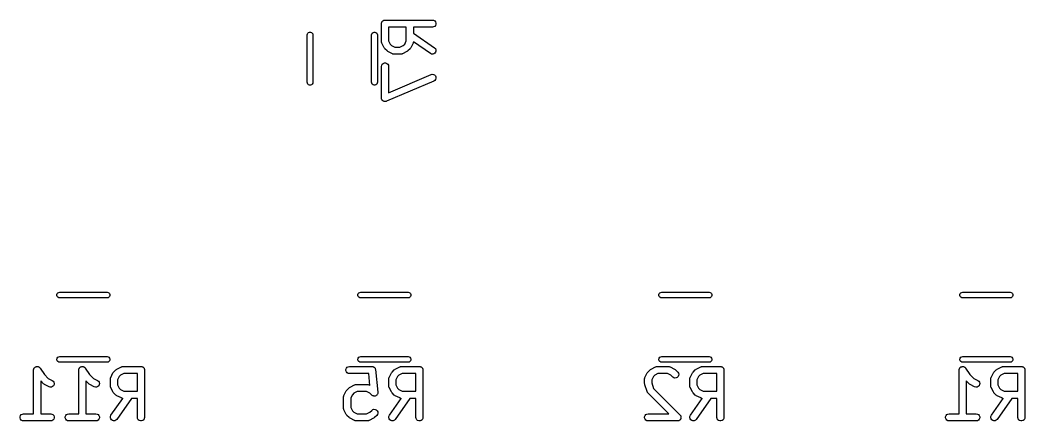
# Model space of a CAD drawing. Extents: x 120.3 to 208.4, y -129.6 to -54.3.
# Drawn here: x 182.81 to 204.01, y -129.61 to -121.15 of the extents above; entities that cross this region are included whole.
import ezdxf

# ---------------------------------------------------------------- set-up
doc = ezdxf.new("R2010")
doc.units = 0
doc.header["$MEASUREMENT"] = 0
doc.layers.add('BLACK', color=7, linetype='CONTINUOUS')

msp = doc.modelspace()

# ---------------------------------------------------------------- linework, layer by layer
at = {"layer": 'Black'}
for p, q in [((190.438, -121.225), (190.44, -121.218)), ((190.438, -121.606), (190.438, -121.225)), ((190.44, -121.212), (190.442, -121.206)), ((190.44, -121.218), (190.44, -121.212)), ((190.442, -121.206), (190.443, -121.199)), ((190.443, -121.199), (190.446, -121.194)), ((190.446, -121.194), (190.448, -121.187)), ((190.448, -121.187), (190.453, -121.182)), ((190.453, -121.182), (190.456, -121.177)), ((190.456, -121.177), (190.461, -121.172)), ((190.461, -121.172), (190.465, -121.167)), ((190.465, -121.167), (190.471, -121.164)), ((190.471, -121.164), (190.476, -121.16)), ((190.476, -121.16), (190.482, -121.158)), ((190.482, -121.158), (190.488, -121.154)), ((190.488, -121.154), (190.494, -121.153)), ((190.494, -121.153), (190.5, -121.151)), ((190.5, -121.151), (190.507, -121.151)), ((190.507, -121.151), (190.513, -121.15)), ((190.513, -121.15), (191.513, -121.15)), ((191.513, -121.15), (191.539, -121.154)), ((191.539, -121.154), (191.562, -121.167)), ((191.562, -121.167), (191.578, -121.187)), ((191.578, -121.187), (191.587, -121.212)), ((191.587, -121.238), (191.578, -121.262)), ((191.587, -121.212), (191.587, -121.238)), ((188.871, -121.463), (188.875, -121.442)), ((188.871, -122.463), (188.871, -121.463)), ((188.875, -121.442), (188.885, -121.424)), ((188.885, -121.424), (188.901, -121.411)), ((188.901, -121.411), (188.921, -121.404)), ((188.921, -121.404), (188.941, -121.404)), ((188.941, -121.404), (188.961, -121.411)), ((188.961, -121.411), (188.977, -121.424)), ((188.977, -121.424), (188.987, -121.442)), ((188.987, -121.442), (188.991, -121.463)), ((188.991, -121.463), (188.991, -122.463)), ((190.231, -121.463), (190.235, -121.442)), ((190.231, -122.463), (190.231, -121.463)), ((190.235, -121.442), (190.245, -121.424)), ((190.245, -121.424), (190.261, -121.411)), ((190.261, -121.411), (190.281, -121.404)), ((190.281, -121.404), (190.301, -121.404)), ((190.301, -121.404), (190.321, -121.411)), ((190.321, -121.411), (190.337, -121.424)), ((190.337, -121.424), (190.347, -121.442)), ((190.347, -121.442), (190.351, -121.463)), ((190.351, -121.463), (190.351, -122.463)), ((190.588, -121.3), (190.588, -121.588)), ((190.962, -121.3), (190.588, -121.3)), ((190.962, -121.588), (190.962, -121.3)), ((191.513, -121.3), (191.112, -121.3)), ((191.112, -121.3), (191.112, -121.424)), ((191.112, -121.424), (191.556, -121.735)), ((191.539, -121.295), (191.513, -121.3)), ((191.562, -121.282), (191.539, -121.295)), ((191.578, -121.262), (191.562, -121.282)), ((190.439, -121.61), (190.438, -121.606)), ((190.439, -121.614), (190.439, -121.61)), ((190.441, -121.623), (190.439, -121.614)), ((190.443, -121.632), (190.441, -121.623)), ((190.445, -121.635), (190.443, -121.632)), ((190.446, -121.639), (190.445, -121.635)), ((190.494, -121.735), (190.446, -121.639)), ((190.588, -121.588), (190.623, -121.657)), ((190.623, -121.657), (190.653, -121.687)), ((190.898, -121.687), (190.928, -121.657)), ((190.928, -121.657), (190.962, -121.588)), ((191.104, -121.639), (191.057, -121.735)), ((191.106, -121.635), (191.104, -121.639)), ((191.108, -121.632), (191.106, -121.635)), ((191.109, -121.623), (191.108, -121.632)), ((191.112, -121.614), (191.109, -121.623)), ((191.112, -121.607), (191.111, -121.61)), ((191.111, -121.61), (191.112, -121.614)), ((191.47, -121.858), (191.112, -121.607)), ((190.501, -121.744), (190.494, -121.735)), ((190.508, -121.754), (190.501, -121.744)), ((190.556, -121.802), (190.508, -121.754)), ((190.565, -121.809), (190.556, -121.802)), ((190.575, -121.816), (190.565, -121.809)), ((190.67, -121.863), (190.575, -121.816)), ((190.653, -121.687), (190.722, -121.721)), ((190.674, -121.865), (190.67, -121.863)), ((190.678, -121.867), (190.674, -121.865)), ((190.687, -121.868), (190.678, -121.867)), ((190.695, -121.871), (190.687, -121.868)), ((190.7, -121.871), (190.695, -121.871)), ((190.704, -121.871), (190.7, -121.871)), ((190.847, -121.871), (190.704, -121.871)), ((190.722, -121.721), (190.829, -121.721)), ((190.829, -121.721), (190.898, -121.687)), ((190.851, -121.871), (190.847, -121.871)), ((190.855, -121.871), (190.851, -121.871)), ((190.864, -121.868), (190.855, -121.871)), ((190.872, -121.867), (190.864, -121.868)), ((190.876, -121.865), (190.872, -121.867)), ((190.88, -121.863), (190.876, -121.865)), ((190.975, -121.816), (190.88, -121.863)), ((190.985, -121.809), (190.975, -121.816)), ((190.995, -121.802), (190.985, -121.809)), ((191.043, -121.754), (190.995, -121.802)), ((191.049, -121.744), (191.043, -121.754)), ((191.057, -121.735), (191.049, -121.744)), ((191.494, -121.869), (191.47, -121.858)), ((191.52, -121.871), (191.494, -121.869)), ((191.545, -121.864), (191.52, -121.871)), ((191.566, -121.849), (191.545, -121.864)), ((191.556, -121.735), (191.575, -121.753)), ((191.581, -121.828), (191.566, -121.849)), ((191.575, -121.753), (191.586, -121.777)), ((191.588, -121.803), (191.581, -121.828)), ((191.586, -121.777), (191.588, -121.803)), ((190.438, -122.13), (190.443, -122.104)), ((190.443, -122.104), (190.456, -122.081)), ((190.456, -122.081), (190.476, -122.065)), ((190.476, -122.065), (190.5, -122.056)), ((190.5, -122.056), (190.526, -122.056)), ((190.526, -122.056), (190.551, -122.065)), ((190.551, -122.065), (190.571, -122.081)), ((190.571, -122.081), (190.584, -122.104)), ((190.584, -122.104), (190.588, -122.13)), ((190.438, -122.796), (190.438, -122.13)), ((190.588, -122.13), (190.588, -122.683)), ((190.588, -122.683), (191.484, -122.299)), ((191.484, -122.299), (191.509, -122.293)), ((191.509, -122.293), (191.535, -122.296)), ((191.535, -122.296), (191.558, -122.308)), ((191.558, -122.308), (191.576, -122.327)), ((188.875, -122.484), (188.871, -122.463)), ((188.885, -122.502), (188.875, -122.484)), ((188.901, -122.515), (188.885, -122.502)), ((188.921, -122.522), (188.901, -122.515)), ((188.941, -122.522), (188.921, -122.522)), ((188.961, -122.515), (188.941, -122.522)), ((188.977, -122.502), (188.961, -122.515)), ((188.987, -122.484), (188.977, -122.502)), ((188.991, -122.463), (188.987, -122.484)), ((190.235, -122.484), (190.231, -122.463)), ((190.245, -122.502), (190.235, -122.484)), ((190.261, -122.515), (190.245, -122.502)), ((190.281, -122.522), (190.261, -122.515)), ((190.301, -122.522), (190.281, -122.522)), ((190.321, -122.515), (190.301, -122.522)), ((190.337, -122.502), (190.321, -122.515)), ((190.347, -122.484), (190.337, -122.502)), ((190.351, -122.463), (190.347, -122.484)), ((191.543, -122.437), (190.543, -122.865)), ((191.565, -122.422), (191.543, -122.437)), ((191.58, -122.402), (191.565, -122.422)), ((191.576, -122.327), (191.586, -122.351)), ((191.588, -122.377), (191.58, -122.402)), ((191.586, -122.351), (191.588, -122.377)), ((190.44, -122.805), (190.438, -122.796)), ((190.44, -122.813), (190.44, -122.805)), ((190.442, -122.818), (190.44, -122.813)), ((190.443, -122.822), (190.442, -122.818)), ((190.447, -122.829), (190.443, -122.822)), ((190.451, -122.837), (190.447, -122.829)), ((190.454, -122.841), (190.451, -122.837)), ((190.456, -122.845), (190.454, -122.841)), ((190.463, -122.85), (190.456, -122.845)), ((190.468, -122.856), (190.463, -122.85)), ((190.472, -122.858), (190.468, -122.856)), ((190.476, -122.861), (190.472, -122.858)), ((190.484, -122.864), (190.476, -122.861)), ((190.492, -122.868), (190.484, -122.864)), ((190.496, -122.869), (190.492, -122.868)), ((190.5, -122.87), (190.496, -122.869)), ((190.509, -122.87), (190.5, -122.87)), ((190.518, -122.871), (190.509, -122.87)), ((190.522, -122.87), (190.518, -122.871)), ((190.526, -122.87), (190.522, -122.87)), ((190.535, -122.867), (190.526, -122.87)), ((190.543, -122.865), (190.535, -122.867)), ((183.591, -126.945), (183.598, -126.925)), ((183.591, -126.965), (183.591, -126.945)), ((183.598, -126.985), (183.591, -126.965)), ((183.598, -126.925), (183.611, -126.909)), ((183.611, -126.909), (183.629, -126.899)), ((183.629, -126.899), (183.65, -126.895)), ((183.65, -126.895), (184.65, -126.895)), ((184.65, -126.895), (184.671, -126.899)), ((184.671, -126.899), (184.689, -126.909)), ((184.689, -126.909), (184.702, -126.925)), ((184.702, -126.925), (184.709, -126.945)), ((184.709, -126.965), (184.702, -126.985)), ((184.709, -126.945), (184.709, -126.965)), ((189.941, -126.945), (189.948, -126.925)), ((189.941, -126.965), (189.941, -126.945)), ((189.948, -126.985), (189.941, -126.965)), ((189.948, -126.925), (189.961, -126.909)), ((189.961, -126.909), (189.979, -126.899)), ((189.979, -126.899), (190, -126.895)), ((190, -126.895), (191, -126.895)), ((191, -126.895), (191.021, -126.899)), ((191.021, -126.899), (191.039, -126.909)), ((191.039, -126.909), (191.052, -126.925)), ((191.052, -126.925), (191.059, -126.945)), ((191.059, -126.965), (191.052, -126.985)), ((191.059, -126.945), (191.059, -126.965)), ((196.291, -126.945), (196.298, -126.925)), ((196.291, -126.965), (196.291, -126.945)), ((196.298, -126.985), (196.291, -126.965)), ((196.298, -126.925), (196.311, -126.909)), ((196.311, -126.909), (196.329, -126.899)), ((196.329, -126.899), (196.35, -126.895)), ((196.35, -126.895), (197.35, -126.895)), ((197.35, -126.895), (197.371, -126.899)), ((197.371, -126.899), (197.389, -126.909)), ((197.389, -126.909), (197.402, -126.925)), ((197.402, -126.925), (197.409, -126.945)), ((197.409, -126.965), (197.402, -126.985)), ((197.409, -126.945), (197.409, -126.965)), ((202.641, -126.945), (202.648, -126.925)), ((202.641, -126.965), (202.641, -126.945)), ((202.648, -126.985), (202.641, -126.965)), ((202.648, -126.925), (202.661, -126.909)), ((202.661, -126.909), (202.679, -126.899)), ((202.679, -126.899), (202.7, -126.895)), ((202.7, -126.895), (203.7, -126.895)), ((203.7, -126.895), (203.721, -126.899)), ((203.721, -126.899), (203.739, -126.909)), ((203.739, -126.909), (203.752, -126.925)), ((203.752, -126.925), (203.759, -126.945)), ((203.759, -126.965), (203.752, -126.985)), ((203.759, -126.945), (203.759, -126.965)), ((183.611, -127.001), (183.598, -126.985)), ((183.629, -127.011), (183.611, -127.001)), ((183.65, -127.015), (183.629, -127.011)), ((184.65, -127.015), (183.65, -127.015)), ((184.671, -127.011), (184.65, -127.015)), ((184.689, -127.001), (184.671, -127.011)), ((184.702, -126.985), (184.689, -127.001)), ((189.961, -127.001), (189.948, -126.985)), ((189.979, -127.011), (189.961, -127.001)), ((190, -127.015), (189.979, -127.011)), ((191, -127.015), (190, -127.015)), ((191.021, -127.011), (191, -127.015)), ((191.039, -127.001), (191.021, -127.011)), ((191.052, -126.985), (191.039, -127.001)), ((196.311, -127.001), (196.298, -126.985)), ((196.329, -127.011), (196.311, -127.001)), ((196.35, -127.015), (196.329, -127.011)), ((197.35, -127.015), (196.35, -127.015)), ((197.371, -127.011), (197.35, -127.015)), ((197.389, -127.001), (197.371, -127.011)), ((197.402, -126.985), (197.389, -127.001)), ((202.661, -127.001), (202.648, -126.985)), ((202.679, -127.011), (202.661, -127.001)), ((202.7, -127.015), (202.679, -127.011)), ((203.7, -127.015), (202.7, -127.015)), ((203.721, -127.011), (203.7, -127.015)), ((203.739, -127.001), (203.721, -127.011)), ((203.752, -126.985), (203.739, -127.001)), ((183.152, -128.467), (183.161, -128.464)), ((183.161, -128.464), (183.165, -128.464)), ((183.165, -128.464), (183.169, -128.463)), ((183.169, -128.463), (183.178, -128.464)), ((183.178, -128.464), (183.187, -128.464)), ((183.187, -128.464), (183.191, -128.465)), ((183.191, -128.465), (183.195, -128.465)), ((183.195, -128.465), (183.203, -128.469)), ((183.591, -128.305), (183.598, -128.285)), ((183.591, -128.325), (183.591, -128.305)), ((183.598, -128.345), (183.591, -128.325)), ((183.598, -128.285), (183.611, -128.269)), ((183.611, -128.361), (183.598, -128.345)), ((183.611, -128.269), (183.629, -128.259)), ((183.629, -128.371), (183.611, -128.361)), ((183.629, -128.259), (183.65, -128.255)), ((183.65, -128.375), (183.629, -128.371)), ((183.65, -128.255), (184.65, -128.255)), ((184.65, -128.375), (183.65, -128.375)), ((184.105, -128.467), (184.113, -128.464)), ((184.113, -128.464), (184.117, -128.464)), ((184.117, -128.464), (184.121, -128.463)), ((184.121, -128.463), (184.13, -128.464)), ((184.13, -128.464), (184.139, -128.464)), ((184.139, -128.464), (184.143, -128.465)), ((184.143, -128.465), (184.147, -128.465)), ((184.147, -128.465), (184.155, -128.469)), ((184.65, -128.255), (184.671, -128.259)), ((184.671, -128.371), (184.65, -128.375)), ((184.671, -128.259), (184.689, -128.269)), ((184.689, -128.361), (184.671, -128.371)), ((184.689, -128.269), (184.702, -128.285)), ((184.702, -128.345), (184.689, -128.361)), ((184.702, -128.285), (184.709, -128.305)), ((184.709, -128.325), (184.702, -128.345)), ((184.709, -128.305), (184.709, -128.325)), ((184.958, -128.467), (184.966, -128.465)), ((184.966, -128.465), (184.975, -128.463)), ((184.975, -128.463), (184.979, -128.463)), ((184.979, -128.463), (184.983, -128.462)), ((184.983, -128.462), (185.364, -128.462)), ((185.364, -128.462), (185.371, -128.464)), ((185.371, -128.464), (185.377, -128.464)), ((185.377, -128.464), (185.383, -128.466)), ((189.736, -128.467), (189.762, -128.462)), ((189.762, -128.462), (190.238, -128.462)), ((189.941, -128.305), (189.948, -128.285)), ((189.941, -128.325), (189.941, -128.305)), ((189.948, -128.345), (189.941, -128.325)), ((189.948, -128.285), (189.961, -128.269)), ((189.961, -128.361), (189.948, -128.345)), ((189.961, -128.269), (189.979, -128.259)), ((189.979, -128.371), (189.961, -128.361)), ((189.979, -128.259), (190, -128.255)), ((190, -128.375), (189.979, -128.371)), ((190, -128.255), (191, -128.255)), ((191, -128.375), (190, -128.375)), ((190.238, -128.462), (190.241, -128.463)), ((190.241, -128.463), (190.244, -128.463)), ((190.244, -128.463), (190.254, -128.465)), ((190.254, -128.465), (190.264, -128.467)), ((190.831, -128.467), (190.84, -128.465)), ((190.84, -128.465), (190.849, -128.463)), ((190.849, -128.463), (190.853, -128.463)), ((190.853, -128.463), (190.857, -128.462)), ((190.857, -128.462), (191.238, -128.462)), ((191, -128.255), (191.021, -128.259)), ((191.021, -128.371), (191, -128.375)), ((191.021, -128.259), (191.039, -128.269)), ((191.039, -128.361), (191.021, -128.371)), ((191.039, -128.269), (191.052, -128.285)), ((191.052, -128.345), (191.039, -128.361)), ((191.052, -128.285), (191.059, -128.305)), ((191.059, -128.325), (191.052, -128.345)), ((191.059, -128.305), (191.059, -128.325)), ((191.238, -128.462), (191.245, -128.464)), ((191.245, -128.464), (191.251, -128.464)), ((191.251, -128.464), (191.257, -128.466)), ((196.229, -128.467), (196.238, -128.465)), ((196.238, -128.465), (196.246, -128.463)), ((196.246, -128.463), (196.251, -128.463)), ((196.251, -128.463), (196.255, -128.462)), ((196.255, -128.462), (196.493, -128.462)), ((196.291, -128.305), (196.298, -128.285)), ((196.291, -128.325), (196.291, -128.305)), ((196.298, -128.345), (196.291, -128.325)), ((196.298, -128.285), (196.311, -128.269)), ((196.311, -128.361), (196.298, -128.345)), ((196.311, -128.269), (196.329, -128.259)), ((196.329, -128.371), (196.311, -128.361)), ((196.329, -128.259), (196.35, -128.255)), ((196.35, -128.375), (196.329, -128.371)), ((196.35, -128.255), (197.35, -128.255)), ((197.35, -128.375), (196.35, -128.375)), ((196.493, -128.462), (196.497, -128.463)), ((196.497, -128.463), (196.501, -128.463)), ((196.501, -128.463), (196.51, -128.465)), ((196.51, -128.465), (196.519, -128.467)), ((197.181, -128.467), (197.19, -128.465)), ((197.19, -128.465), (197.199, -128.463)), ((197.199, -128.463), (197.203, -128.463)), ((197.203, -128.463), (197.207, -128.462)), ((197.207, -128.462), (197.588, -128.462)), ((197.35, -128.255), (197.371, -128.259)), ((197.371, -128.371), (197.35, -128.375)), ((197.371, -128.259), (197.389, -128.269)), ((197.389, -128.361), (197.371, -128.371)), ((197.389, -128.269), (197.402, -128.285)), ((197.402, -128.345), (197.389, -128.361)), ((197.402, -128.285), (197.409, -128.305)), ((197.409, -128.325), (197.402, -128.345)), ((197.409, -128.305), (197.409, -128.325)), ((197.588, -128.462), (197.595, -128.464)), ((197.595, -128.464), (197.601, -128.464)), ((197.601, -128.464), (197.607, -128.466)), ((202.641, -128.305), (202.648, -128.285)), ((202.641, -128.325), (202.641, -128.305)), ((202.648, -128.345), (202.641, -128.325)), ((202.648, -128.285), (202.661, -128.269)), ((202.661, -128.361), (202.648, -128.345)), ((202.661, -128.269), (202.679, -128.259)), ((202.679, -128.371), (202.661, -128.361)), ((202.679, -128.259), (202.7, -128.255)), ((202.7, -128.375), (202.679, -128.371)), ((202.679, -128.467), (202.687, -128.464)), ((202.687, -128.464), (202.691, -128.464)), ((202.691, -128.464), (202.695, -128.463)), ((202.695, -128.463), (202.704, -128.464)), ((202.7, -128.255), (203.7, -128.255)), ((203.7, -128.375), (202.7, -128.375)), ((202.704, -128.464), (202.713, -128.464)), ((202.713, -128.464), (202.717, -128.465)), ((202.717, -128.465), (202.721, -128.465)), ((202.721, -128.465), (202.729, -128.469)), ((203.531, -128.467), (203.54, -128.465)), ((203.54, -128.465), (203.549, -128.463)), ((203.549, -128.463), (203.553, -128.463)), ((203.553, -128.463), (203.557, -128.462)), ((203.557, -128.462), (203.938, -128.462)), ((203.7, -128.255), (203.721, -128.259)), ((203.721, -128.371), (203.7, -128.375)), ((203.721, -128.259), (203.739, -128.269)), ((203.739, -128.361), (203.721, -128.371)), ((203.739, -128.269), (203.752, -128.285)), ((203.752, -128.345), (203.739, -128.361)), ((203.752, -128.285), (203.759, -128.305)), ((203.759, -128.325), (203.752, -128.345)), ((203.759, -128.305), (203.759, -128.325)), ((203.938, -128.462), (203.945, -128.464)), ((203.945, -128.464), (203.951, -128.464)), ((203.951, -128.464), (203.957, -128.466)), ((183.099, -128.529), (183.102, -128.521)), ((183.1, -128.533), (183.099, -128.529)), ((183.099, -128.537), (183.1, -128.533)), ((183.099, -129.462), (183.099, -128.537)), ((183.102, -128.521), (183.103, -128.512)), ((183.103, -128.512), (183.105, -128.508)), ((183.105, -128.508), (183.107, -128.504)), ((183.107, -128.504), (183.112, -128.497)), ((183.112, -128.497), (183.116, -128.489)), ((183.116, -128.489), (183.12, -128.487)), ((183.12, -128.487), (183.122, -128.483)), ((183.122, -128.483), (183.129, -128.478)), ((183.129, -128.478), (183.136, -128.472)), ((183.136, -128.472), (183.14, -128.471)), ((183.14, -128.471), (183.144, -128.469)), ((183.144, -128.469), (183.152, -128.467)), ((183.203, -128.469), (183.211, -128.472)), ((183.211, -128.472), (183.214, -128.475)), ((183.214, -128.475), (183.218, -128.477)), ((183.218, -128.477), (183.224, -128.483)), ((183.224, -128.483), (183.231, -128.489)), ((183.231, -128.489), (183.233, -128.493)), ((183.233, -128.493), (183.236, -128.496)), ((183.236, -128.496), (183.327, -128.632)), ((183.327, -128.632), (183.409, -128.714)), ((184.051, -128.537), (184.052, -128.533)), ((184.051, -129.462), (184.051, -128.537)), ((184.052, -128.529), (184.054, -128.521)), ((184.052, -128.533), (184.052, -128.529)), ((184.054, -128.521), (184.056, -128.512)), ((184.056, -128.512), (184.058, -128.508)), ((184.058, -128.508), (184.059, -128.504)), ((184.059, -128.504), (184.064, -128.497)), ((184.064, -128.497), (184.069, -128.489)), ((184.069, -128.489), (184.072, -128.487)), ((184.072, -128.487), (184.074, -128.483)), ((184.074, -128.483), (184.082, -128.478)), ((184.082, -128.478), (184.089, -128.472)), ((184.089, -128.472), (184.093, -128.471)), ((184.093, -128.471), (184.096, -128.469)), ((184.096, -128.469), (184.105, -128.467)), ((184.155, -128.469), (184.164, -128.472)), ((184.164, -128.472), (184.167, -128.475)), ((184.167, -128.475), (184.171, -128.477)), ((184.171, -128.477), (184.177, -128.483)), ((184.177, -128.483), (184.184, -128.489)), ((184.184, -128.489), (184.186, -128.493)), ((184.186, -128.493), (184.189, -128.496)), ((184.189, -128.496), (184.28, -128.632)), ((184.28, -128.632), (184.361, -128.714)), ((184.726, -128.694), (184.773, -128.599)), ((184.773, -128.599), (184.781, -128.589)), ((184.781, -128.589), (184.787, -128.58)), ((184.787, -128.58), (184.835, -128.532)), ((184.835, -128.532), (184.845, -128.525)), ((184.845, -128.525), (184.855, -128.518)), ((184.855, -128.518), (184.95, -128.47)), ((184.902, -128.677), (184.868, -128.746)), ((184.933, -128.647), (184.902, -128.677)), ((185.001, -128.612), (184.933, -128.647)), ((184.95, -128.47), (184.954, -128.469)), ((184.954, -128.469), (184.958, -128.467)), ((185.289, -128.612), (185.001, -128.612)), ((185.289, -128.986), (185.289, -128.612)), ((185.383, -128.466), (185.39, -128.467)), ((185.39, -128.467), (185.396, -128.47)), ((185.396, -128.47), (185.402, -128.472)), ((185.402, -128.472), (185.407, -128.477)), ((185.407, -128.477), (185.412, -128.48)), ((185.412, -128.48), (185.417, -128.485)), ((185.417, -128.485), (185.422, -128.489)), ((185.422, -128.489), (185.425, -128.495)), ((185.425, -128.495), (185.429, -128.5)), ((185.429, -128.5), (185.431, -128.506)), ((185.431, -128.506), (185.435, -128.512)), ((185.435, -128.512), (185.436, -128.518)), ((185.436, -128.518), (185.438, -128.524)), ((185.438, -128.524), (185.438, -128.531)), ((185.438, -128.531), (185.439, -128.537)), ((185.439, -128.537), (185.439, -129.537)), ((189.688, -128.524), (189.697, -128.5)), ((189.688, -128.55), (189.688, -128.524)), ((189.697, -128.575), (189.688, -128.55)), ((189.697, -128.5), (189.714, -128.48)), ((189.714, -128.595), (189.697, -128.575)), ((189.714, -128.48), (189.736, -128.467)), ((189.736, -128.608), (189.714, -128.595)), ((189.762, -128.612), (189.736, -128.608)), ((190.17, -128.612), (189.762, -128.612)), ((190.195, -128.861), (190.17, -128.612)), ((190.264, -128.467), (190.266, -128.468)), ((190.266, -128.468), (190.269, -128.469)), ((190.269, -128.469), (190.277, -128.475)), ((190.277, -128.475), (190.286, -128.48)), ((190.286, -128.48), (190.288, -128.482)), ((190.288, -128.482), (190.29, -128.484)), ((190.29, -128.484), (190.296, -128.492)), ((190.296, -128.492), (190.303, -128.5)), ((190.303, -128.5), (190.304, -128.503)), ((190.304, -128.503), (190.306, -128.505)), ((190.306, -128.505), (190.308, -128.515)), ((190.308, -128.515), (190.312, -128.524)), ((190.312, -128.524), (190.312, -128.527)), ((190.312, -128.527), (190.313, -128.53)), ((190.313, -128.53), (190.36, -129.006)), ((190.6, -128.694), (190.647, -128.599)), ((190.647, -128.599), (190.654, -128.589)), ((190.654, -128.589), (190.661, -128.58)), ((190.661, -128.58), (190.709, -128.532)), ((190.709, -128.532), (190.719, -128.525)), ((190.719, -128.525), (190.728, -128.518)), ((190.728, -128.518), (190.824, -128.47)), ((190.776, -128.677), (190.742, -128.746)), ((190.806, -128.647), (190.776, -128.677)), ((190.875, -128.612), (190.806, -128.647)), ((190.824, -128.47), (190.828, -128.469)), ((190.828, -128.469), (190.831, -128.467)), ((191.163, -128.612), (190.875, -128.612)), ((191.163, -128.986), (191.163, -128.612)), ((191.257, -128.466), (191.264, -128.467)), ((191.264, -128.467), (191.269, -128.47)), ((191.269, -128.47), (191.276, -128.472)), ((191.276, -128.472), (191.281, -128.477)), ((191.281, -128.477), (191.286, -128.48)), ((191.286, -128.48), (191.291, -128.485)), ((191.291, -128.485), (191.296, -128.489)), ((191.296, -128.489), (191.299, -128.495)), ((191.299, -128.495), (191.303, -128.5)), ((191.303, -128.5), (191.305, -128.506)), ((191.305, -128.506), (191.309, -128.512)), ((191.309, -128.512), (191.31, -128.518)), ((191.31, -128.518), (191.312, -128.524)), ((191.312, -128.524), (191.312, -128.531)), ((191.312, -128.531), (191.313, -128.537)), ((191.313, -128.537), (191.313, -129.537)), ((195.997, -128.694), (196.045, -128.599)), ((196.045, -128.599), (196.052, -128.589)), ((196.052, -128.589), (196.059, -128.58)), ((196.059, -128.58), (196.106, -128.532)), ((196.106, -128.532), (196.116, -128.525)), ((196.116, -128.525), (196.126, -128.518)), ((196.126, -128.518), (196.221, -128.47)), ((196.174, -128.677), (196.139, -128.746)), ((196.204, -128.647), (196.174, -128.677)), ((196.272, -128.612), (196.204, -128.647)), ((196.221, -128.47), (196.225, -128.469)), ((196.225, -128.469), (196.229, -128.467)), ((196.475, -128.612), (196.272, -128.612)), ((196.544, -128.647), (196.475, -128.612)), ((196.519, -128.467), (196.522, -128.469)), ((196.522, -128.469), (196.526, -128.47)), ((196.526, -128.47), (196.622, -128.518)), ((196.583, -128.686), (196.544, -128.647)), ((196.622, -128.518), (196.631, -128.525)), ((196.631, -128.525), (196.641, -128.532)), ((196.641, -128.532), (196.689, -128.58)), ((196.697, -128.676), (196.679, -128.694)), ((196.689, -128.58), (196.704, -128.601)), ((196.708, -128.652), (196.697, -128.676)), ((196.704, -128.601), (196.71, -128.626)), ((196.71, -128.626), (196.708, -128.652)), ((196.95, -128.694), (196.997, -128.599)), ((196.997, -128.599), (197.004, -128.589)), ((197.004, -128.589), (197.011, -128.58)), ((197.011, -128.58), (197.059, -128.532)), ((197.059, -128.532), (197.069, -128.525)), ((197.069, -128.525), (197.078, -128.518)), ((197.078, -128.518), (197.174, -128.47)), ((197.126, -128.677), (197.092, -128.746)), ((197.156, -128.647), (197.126, -128.677)), ((197.225, -128.612), (197.156, -128.647)), ((197.174, -128.47), (197.178, -128.469)), ((197.178, -128.469), (197.181, -128.467)), ((197.513, -128.612), (197.225, -128.612)), ((197.513, -128.986), (197.513, -128.612)), ((197.607, -128.466), (197.614, -128.467)), ((197.614, -128.467), (197.619, -128.47)), ((197.619, -128.47), (197.626, -128.472)), ((197.626, -128.472), (197.631, -128.477)), ((197.631, -128.477), (197.636, -128.48)), ((197.636, -128.48), (197.641, -128.485)), ((197.641, -128.485), (197.646, -128.489)), ((197.646, -128.489), (197.649, -128.495)), ((197.649, -128.495), (197.653, -128.5)), ((197.653, -128.5), (197.655, -128.506)), ((197.655, -128.506), (197.659, -128.512)), ((197.659, -128.512), (197.66, -128.518)), ((197.66, -128.518), (197.662, -128.524)), ((197.662, -128.524), (197.662, -128.531)), ((197.662, -128.531), (197.663, -128.537)), ((197.663, -128.537), (197.663, -129.537)), ((202.625, -128.529), (202.628, -128.521)), ((202.626, -128.533), (202.625, -128.529)), ((202.625, -128.537), (202.626, -128.533)), ((202.625, -129.462), (202.625, -128.537)), ((202.628, -128.521), (202.63, -128.512)), ((202.63, -128.512), (202.632, -128.508)), ((202.632, -128.508), (202.633, -128.504)), ((202.633, -128.504), (202.638, -128.497)), ((202.638, -128.497), (202.643, -128.489)), ((202.643, -128.489), (202.646, -128.487)), ((202.646, -128.487), (202.648, -128.483)), ((202.648, -128.483), (202.656, -128.478)), ((202.656, -128.478), (202.662, -128.472)), ((202.662, -128.472), (202.666, -128.471)), ((202.666, -128.471), (202.67, -128.469)), ((202.67, -128.469), (202.679, -128.467)), ((202.729, -128.469), (202.737, -128.472)), ((202.737, -128.472), (202.741, -128.475)), ((202.741, -128.475), (202.744, -128.477)), ((202.744, -128.477), (202.751, -128.483)), ((202.751, -128.483), (202.757, -128.489)), ((202.757, -128.489), (202.76, -128.493)), ((202.76, -128.493), (202.762, -128.496)), ((202.762, -128.496), (202.854, -128.632)), ((202.854, -128.632), (202.935, -128.714)), ((203.3, -128.694), (203.347, -128.599)), ((203.347, -128.599), (203.354, -128.589)), ((203.354, -128.589), (203.361, -128.58)), ((203.361, -128.58), (203.409, -128.532)), ((203.409, -128.532), (203.419, -128.525)), ((203.419, -128.525), (203.428, -128.518)), ((203.428, -128.518), (203.524, -128.47)), ((203.476, -128.677), (203.442, -128.746)), ((203.506, -128.647), (203.476, -128.677)), ((203.575, -128.612), (203.506, -128.647)), ((203.524, -128.47), (203.528, -128.469)), ((203.528, -128.469), (203.531, -128.467)), ((203.863, -128.612), (203.575, -128.612)), ((203.863, -128.986), (203.863, -128.612)), ((203.957, -128.466), (203.964, -128.467)), ((203.964, -128.467), (203.969, -128.47)), ((203.969, -128.47), (203.976, -128.472)), ((203.976, -128.472), (203.981, -128.477)), ((203.981, -128.477), (203.986, -128.48)), ((203.986, -128.48), (203.991, -128.485)), ((203.991, -128.485), (203.996, -128.489)), ((203.996, -128.489), (203.999, -128.495)), ((203.999, -128.495), (204.003, -128.5)), ((204.003, -128.5), (204.005, -128.506)), ((204.005, -128.506), (204.009, -128.512)), ((204.009, -128.512), (204.01, -128.518)), ((204.01, -128.518), (204.012, -128.524)), ((204.012, -128.524), (204.012, -128.531)), ((204.012, -128.531), (204.013, -128.537)), ((204.013, -128.537), (204.013, -129.537)), ((183.311, -128.829), (183.249, -128.766)), ((183.249, -128.766), (183.249, -129.462)), ((183.321, -128.835), (183.311, -128.829)), ((183.331, -128.843), (183.321, -128.835)), ((183.426, -128.89), (183.331, -128.843)), ((183.409, -128.714), (183.493, -128.756)), ((183.501, -128.886), (183.477, -128.896)), ((183.493, -128.756), (183.514, -128.772)), ((183.52, -128.868), (183.501, -128.886)), ((183.514, -128.772), (183.528, -128.793)), ((183.531, -128.844), (183.52, -128.868)), ((183.528, -128.793), (183.534, -128.819)), ((183.534, -128.819), (183.531, -128.844)), ((184.264, -128.829), (184.201, -128.766)), ((184.201, -128.766), (184.201, -129.462)), ((184.273, -128.835), (184.264, -128.829)), ((184.283, -128.843), (184.273, -128.835)), ((184.378, -128.89), (184.283, -128.843)), ((184.361, -128.714), (184.445, -128.756)), ((184.453, -128.886), (184.429, -128.896)), ((184.445, -128.756), (184.466, -128.772)), ((184.472, -128.868), (184.453, -128.886)), ((184.466, -128.772), (184.481, -128.793)), ((184.484, -128.844), (184.472, -128.868)), ((184.481, -128.793), (184.487, -128.819)), ((184.487, -128.819), (184.484, -128.844)), ((184.718, -128.719), (184.721, -128.711)), ((184.719, -128.724), (184.718, -128.719)), ((184.718, -128.728), (184.719, -128.724)), ((184.718, -128.871), (184.718, -128.728)), ((184.719, -128.875), (184.718, -128.871)), ((184.718, -128.879), (184.719, -128.875)), ((184.721, -128.888), (184.718, -128.879)), ((184.721, -128.711), (184.722, -128.702)), ((184.722, -128.896), (184.721, -128.888)), ((184.722, -128.702), (184.725, -128.698)), ((184.725, -128.698), (184.726, -128.694)), ((184.868, -128.746), (184.868, -128.853)), ((184.868, -128.853), (184.902, -128.922)), ((189.776, -128.899), (189.871, -128.851)), ((189.871, -128.851), (189.875, -128.85)), ((189.875, -128.85), (189.879, -128.848)), ((189.879, -128.848), (189.888, -128.846)), ((189.888, -128.846), (189.896, -128.844)), ((189.896, -128.844), (189.901, -128.844)), ((189.901, -128.844), (189.905, -128.843)), ((189.905, -128.843), (190.143, -128.843)), ((190.143, -128.843), (190.147, -128.844)), ((190.147, -128.844), (190.151, -128.844)), ((190.151, -128.844), (190.16, -128.846)), ((190.16, -128.846), (190.169, -128.848)), ((190.169, -128.848), (190.172, -128.85)), ((190.172, -128.85), (190.176, -128.851)), ((190.176, -128.851), (190.195, -128.861)), ((190.592, -128.719), (190.595, -128.711)), ((190.592, -128.724), (190.592, -128.719)), ((190.592, -128.728), (190.592, -128.724)), ((190.592, -128.871), (190.592, -128.728)), ((190.592, -128.875), (190.592, -128.871)), ((190.592, -128.879), (190.592, -128.875)), ((190.595, -128.888), (190.592, -128.879)), ((190.595, -128.711), (190.596, -128.702)), ((190.596, -128.896), (190.595, -128.888)), ((190.596, -128.702), (190.598, -128.698)), ((190.598, -128.698), (190.6, -128.694)), ((190.742, -128.746), (190.742, -128.853)), ((190.742, -128.853), (190.776, -128.922)), ((195.989, -128.728), (195.99, -128.724)), ((195.989, -128.823), (195.989, -128.728)), ((195.991, -128.835), (195.989, -128.823)), ((195.99, -128.719), (195.992, -128.711)), ((195.99, -128.724), (195.99, -128.719)), ((195.993, -128.847), (195.991, -128.835)), ((195.992, -128.711), (195.994, -128.702)), ((196.041, -128.99), (195.993, -128.847)), ((195.994, -128.702), (195.996, -128.698)), ((195.996, -128.698), (195.997, -128.694)), ((196.139, -128.746), (196.139, -128.811)), ((196.139, -128.811), (196.177, -128.925)), ((196.604, -128.701), (196.583, -128.686)), ((196.629, -128.707), (196.604, -128.701)), ((196.655, -128.705), (196.629, -128.707)), ((196.679, -128.694), (196.655, -128.705)), ((196.942, -128.719), (196.945, -128.711)), ((196.942, -128.724), (196.942, -128.719)), ((196.942, -128.728), (196.942, -128.724)), ((196.942, -128.871), (196.942, -128.728)), ((196.942, -128.875), (196.942, -128.871)), ((196.942, -128.879), (196.942, -128.875)), ((196.945, -128.888), (196.942, -128.879)), ((196.945, -128.711), (196.946, -128.702)), ((196.946, -128.896), (196.945, -128.888)), ((196.946, -128.702), (196.948, -128.698)), ((196.948, -128.698), (196.95, -128.694)), ((197.092, -128.746), (197.092, -128.853)), ((197.092, -128.853), (197.126, -128.922)), ((202.837, -128.829), (202.775, -128.766)), ((202.775, -128.766), (202.775, -129.462)), ((202.847, -128.835), (202.837, -128.829)), ((202.857, -128.843), (202.847, -128.835)), ((202.952, -128.89), (202.857, -128.843)), ((202.935, -128.714), (203.019, -128.756)), ((203.027, -128.886), (203.003, -128.896)), ((203.019, -128.756), (203.04, -128.772)), ((203.046, -128.868), (203.027, -128.886)), ((203.04, -128.772), (203.055, -128.793)), ((203.058, -128.844), (203.046, -128.868)), ((203.055, -128.793), (203.061, -128.819)), ((203.061, -128.819), (203.058, -128.844)), ((203.292, -128.719), (203.295, -128.711)), ((203.292, -128.724), (203.292, -128.719)), ((203.292, -128.728), (203.292, -128.724)), ((203.292, -128.871), (203.292, -128.728)), ((203.292, -128.875), (203.292, -128.871)), ((203.292, -128.879), (203.292, -128.875)), ((203.295, -128.888), (203.292, -128.879)), ((203.295, -128.711), (203.296, -128.702)), ((203.296, -128.896), (203.295, -128.888)), ((203.296, -128.702), (203.298, -128.698)), ((203.298, -128.698), (203.3, -128.694)), ((203.442, -128.746), (203.442, -128.853)), ((203.442, -128.853), (203.476, -128.922)), ((183.451, -128.898), (183.426, -128.89)), ((183.477, -128.896), (183.451, -128.898)), ((184.403, -128.898), (184.378, -128.89)), ((184.429, -128.896), (184.403, -128.898)), ((184.725, -128.9), (184.722, -128.896)), ((184.726, -128.904), (184.725, -128.9)), ((184.773, -128.999), (184.726, -128.904)), ((184.781, -129.009), (184.773, -128.999)), ((184.787, -129.019), (184.781, -129.009)), ((184.835, -129.067), (184.787, -129.019)), ((184.845, -129.073), (184.835, -129.067)), ((184.855, -129.081), (184.845, -129.073)), ((184.95, -129.128), (184.855, -129.081)), ((184.902, -128.922), (184.933, -128.952)), ((184.933, -128.952), (185.001, -128.986)), ((185.001, -128.986), (185.289, -128.986)), ((189.64, -129.1), (189.642, -129.092)), ((189.64, -129.105), (189.64, -129.1)), ((189.642, -129.092), (189.644, -129.083)), ((189.644, -129.083), (189.646, -129.079)), ((189.646, -129.079), (189.647, -129.075)), ((189.647, -129.075), (189.695, -128.98)), ((189.695, -128.98), (189.702, -128.97)), ((189.702, -128.97), (189.709, -128.961)), ((189.709, -128.961), (189.756, -128.913)), ((189.756, -128.913), (189.766, -128.906)), ((189.766, -128.906), (189.776, -128.899)), ((189.824, -129.058), (189.789, -129.127)), ((189.854, -129.028), (189.824, -129.058)), ((189.922, -128.993), (189.854, -129.028)), ((190.125, -128.993), (189.922, -128.993)), ((190.194, -129.028), (190.125, -128.993)), ((190.233, -129.067), (190.194, -129.028)), ((190.244, -129.074), (190.233, -129.067)), ((190.233, -129.067), (190.233, -129.067)), ((190.233, -129.067), (190.233, -129.067)), ((190.254, -129.082), (190.244, -129.074)), ((190.255, -129.082), (190.254, -129.082)), ((190.254, -129.082), (190.254, -129.082)), ((190.267, -129.085), (190.255, -129.082)), ((190.279, -129.088), (190.267, -129.085)), ((190.28, -129.088), (190.279, -129.088)), ((190.293, -129.087), (190.28, -129.088)), ((190.28, -129.088), (190.28, -129.088)), ((190.305, -129.086), (190.293, -129.087)), ((190.306, -129.086), (190.305, -129.086)), ((190.317, -129.08), (190.306, -129.086)), ((190.306, -129.086), (190.306, -129.086)), ((190.329, -129.075), (190.317, -129.08)), ((190.338, -129.065), (190.329, -129.074)), ((190.329, -129.074), (190.329, -129.075)), ((190.329, -129.075), (190.329, -129.075)), ((190.347, -129.057), (190.338, -129.065)), ((190.348, -129.056), (190.347, -129.056)), ((190.347, -129.056), (190.347, -129.057)), ((190.353, -129.044), (190.348, -129.056)), ((190.358, -129.033), (190.353, -129.044)), ((190.359, -129.019), (190.358, -129.032)), ((190.358, -129.032), (190.358, -129.033)), ((190.358, -129.033), (190.358, -129.033)), ((190.36, -129.007), (190.359, -129.019)), ((190.36, -129.006), (190.36, -129.007)), ((190.36, -129.007), (190.36, -129.007)), ((190.598, -128.9), (190.596, -128.896)), ((190.6, -128.904), (190.598, -128.9)), ((190.647, -128.999), (190.6, -128.904)), ((190.654, -129.009), (190.647, -128.999)), ((190.661, -129.019), (190.654, -129.009)), ((190.709, -129.067), (190.661, -129.019)), ((190.719, -129.073), (190.709, -129.067)), ((190.728, -129.081), (190.719, -129.073)), ((190.824, -129.128), (190.728, -129.081)), ((190.776, -128.922), (190.806, -128.952)), ((190.806, -128.952), (190.875, -128.986)), ((190.875, -128.986), (191.163, -128.986)), ((196.043, -128.993), (196.041, -128.99)), ((196.044, -128.998), (196.043, -128.993)), ((196.049, -129.005), (196.044, -128.998)), ((196.053, -129.013), (196.049, -129.005)), ((196.056, -129.015), (196.053, -129.013)), ((196.059, -129.019), (196.056, -129.015)), ((196.502, -129.462), (196.059, -129.019)), ((196.177, -128.925), (196.736, -129.484)), ((196.948, -128.9), (196.946, -128.896)), ((196.95, -128.904), (196.948, -128.9)), ((196.997, -128.999), (196.95, -128.904)), ((197.004, -129.009), (196.997, -128.999)), ((197.011, -129.019), (197.004, -129.009)), ((197.059, -129.067), (197.011, -129.019)), ((197.069, -129.073), (197.059, -129.067)), ((197.078, -129.081), (197.069, -129.073)), ((197.174, -129.128), (197.078, -129.081)), ((197.126, -128.922), (197.156, -128.952)), ((197.156, -128.952), (197.225, -128.986)), ((197.225, -128.986), (197.513, -128.986)), ((202.977, -128.898), (202.952, -128.89)), ((203.003, -128.896), (202.977, -128.898)), ((203.298, -128.9), (203.296, -128.896)), ((203.3, -128.904), (203.298, -128.9)), ((203.347, -128.999), (203.3, -128.904)), ((203.354, -129.009), (203.347, -128.999)), ((203.361, -129.019), (203.354, -129.009)), ((203.409, -129.067), (203.361, -129.019)), ((203.419, -129.073), (203.409, -129.067)), ((203.428, -129.081), (203.419, -129.073)), ((203.524, -129.128), (203.428, -129.081)), ((203.476, -128.922), (203.506, -128.952)), ((203.506, -128.952), (203.575, -128.986)), ((203.575, -128.986), (203.863, -128.986)), ((184.731, -129.494), (184.982, -129.136)), ((185.165, -129.136), (184.854, -129.58)), ((184.954, -129.13), (184.95, -129.128)), ((184.958, -129.132), (184.954, -129.13)), ((184.966, -129.133), (184.958, -129.132)), ((184.975, -129.136), (184.966, -129.133)), ((184.979, -129.135), (184.975, -129.136)), ((184.982, -129.136), (184.979, -129.135)), ((185.289, -129.136), (185.165, -129.136)), ((185.289, -129.537), (185.289, -129.136)), ((189.639, -129.109), (189.64, -129.105)), ((189.639, -129.347), (189.639, -129.109)), ((189.789, -129.127), (189.789, -129.329)), ((190.605, -129.494), (190.856, -129.136)), ((191.039, -129.136), (190.728, -129.58)), ((190.828, -129.13), (190.824, -129.128)), ((190.831, -129.132), (190.828, -129.13)), ((190.84, -129.133), (190.831, -129.132)), ((190.849, -129.136), (190.84, -129.133)), ((190.853, -129.135), (190.849, -129.136)), ((190.856, -129.136), (190.853, -129.135)), ((191.163, -129.136), (191.039, -129.136)), ((191.163, -129.537), (191.163, -129.136)), ((196.955, -129.494), (197.206, -129.136)), ((197.389, -129.136), (197.078, -129.58)), ((197.178, -129.13), (197.174, -129.128)), ((197.181, -129.132), (197.178, -129.13)), ((197.19, -129.133), (197.181, -129.132)), ((197.199, -129.136), (197.19, -129.133)), ((197.203, -129.135), (197.199, -129.136)), ((197.206, -129.136), (197.203, -129.135)), ((197.513, -129.136), (197.389, -129.136)), ((197.513, -129.537), (197.513, -129.136)), ((203.305, -129.494), (203.556, -129.136)), ((203.739, -129.136), (203.428, -129.58)), ((203.528, -129.13), (203.524, -129.128)), ((203.531, -129.132), (203.528, -129.13)), ((203.54, -129.133), (203.531, -129.132)), ((203.549, -129.136), (203.54, -129.133)), ((203.553, -129.135), (203.549, -129.136)), ((203.556, -129.136), (203.553, -129.135)), ((203.863, -129.136), (203.739, -129.136)), ((203.863, -129.537), (203.863, -129.136)), ((182.814, -129.524), (182.823, -129.5)), ((182.814, -129.55), (182.814, -129.524)), ((182.823, -129.5), (182.84, -129.48)), ((182.84, -129.48), (182.862, -129.467)), ((182.862, -129.467), (182.888, -129.462)), ((182.888, -129.462), (183.099, -129.462)), ((183.249, -129.462), (183.46, -129.462)), ((183.46, -129.462), (183.485, -129.467)), ((183.485, -129.467), (183.508, -129.48)), ((183.508, -129.48), (183.524, -129.5)), ((183.524, -129.5), (183.533, -129.524)), ((183.533, -129.524), (183.533, -129.55)), ((183.767, -129.524), (183.776, -129.5)), ((183.767, -129.55), (183.767, -129.524)), ((183.776, -129.5), (183.792, -129.48)), ((183.792, -129.48), (183.815, -129.467)), ((183.815, -129.467), (183.84, -129.462)), ((183.84, -129.462), (184.051, -129.462)), ((184.201, -129.462), (184.412, -129.462)), ((184.412, -129.462), (184.438, -129.467)), ((184.438, -129.467), (184.46, -129.48)), ((184.46, -129.48), (184.477, -129.5)), ((184.477, -129.5), (184.486, -129.524)), ((184.486, -129.524), (184.486, -129.55)), ((184.718, -129.544), (184.72, -129.518)), ((184.72, -129.518), (184.731, -129.494)), ((189.64, -129.351), (189.639, -129.347)), ((189.64, -129.355), (189.64, -129.351)), ((189.642, -129.364), (189.64, -129.355)), ((189.644, -129.373), (189.642, -129.364)), ((189.646, -129.376), (189.644, -129.373)), ((189.647, -129.38), (189.646, -129.376)), ((189.695, -129.476), (189.647, -129.38)), ((189.702, -129.485), (189.695, -129.476)), ((189.709, -129.495), (189.702, -129.485)), ((189.756, -129.543), (189.709, -129.495)), ((189.789, -129.329), (189.824, -129.398)), ((189.824, -129.398), (189.854, -129.428)), ((189.854, -129.428), (189.922, -129.462)), ((189.922, -129.462), (190.125, -129.462)), ((190.125, -129.462), (190.194, -129.428)), ((190.194, -129.428), (190.233, -129.389)), ((190.233, -129.389), (190.254, -129.374)), ((190.254, -129.374), (190.279, -129.367)), ((190.279, -129.367), (190.305, -129.37)), ((190.339, -129.495), (190.291, -129.543)), ((190.305, -129.37), (190.329, -129.381)), ((190.329, -129.381), (190.347, -129.399)), ((190.354, -129.474), (190.339, -129.495)), ((190.347, -129.399), (190.358, -129.423)), ((190.36, -129.449), (190.354, -129.474)), ((190.358, -129.423), (190.36, -129.449)), ((190.592, -129.544), (190.594, -129.518)), ((190.594, -129.518), (190.605, -129.494)), ((195.99, -129.524), (195.999, -129.5)), ((195.99, -129.55), (195.99, -129.524)), ((195.999, -129.5), (196.016, -129.48)), ((196.016, -129.48), (196.039, -129.467)), ((196.039, -129.467), (196.064, -129.462)), ((196.064, -129.462), (196.502, -129.462)), ((196.736, -129.484), (196.742, -129.492)), ((196.742, -129.492), (196.748, -129.5)), ((196.748, -129.5), (196.749, -129.503)), ((196.749, -129.503), (196.751, -129.506)), ((196.751, -129.506), (196.754, -129.515)), ((196.754, -129.515), (196.757, -129.524)), ((196.757, -129.524), (196.757, -129.528)), ((196.942, -129.544), (196.944, -129.518)), ((196.944, -129.518), (196.955, -129.494)), ((202.34, -129.524), (202.349, -129.5)), ((202.34, -129.55), (202.34, -129.524)), ((202.349, -129.5), (202.366, -129.48)), ((202.366, -129.48), (202.389, -129.467)), ((202.389, -129.467), (202.414, -129.462)), ((202.414, -129.462), (202.625, -129.462)), ((202.775, -129.462), (202.986, -129.462)), ((202.986, -129.462), (203.011, -129.467)), ((203.011, -129.467), (203.034, -129.48)), ((203.034, -129.48), (203.051, -129.5)), ((203.051, -129.5), (203.06, -129.524)), ((203.06, -129.524), (203.06, -129.55)), ((203.292, -129.544), (203.294, -129.518)), ((203.294, -129.518), (203.305, -129.494)), ((182.823, -129.575), (182.814, -129.55)), ((182.84, -129.595), (182.823, -129.575)), ((182.862, -129.608), (182.84, -129.595)), ((182.888, -129.612), (182.862, -129.608)), ((183.46, -129.612), (182.888, -129.612)), ((183.485, -129.608), (183.46, -129.612)), ((183.508, -129.595), (183.485, -129.608)), ((183.524, -129.575), (183.508, -129.595)), ((183.533, -129.55), (183.524, -129.575)), ((183.776, -129.575), (183.767, -129.55)), ((183.792, -129.595), (183.776, -129.575)), ((183.815, -129.608), (183.792, -129.595)), ((183.84, -129.612), (183.815, -129.608)), ((184.412, -129.612), (183.84, -129.612)), ((184.438, -129.608), (184.412, -129.612)), ((184.46, -129.595), (184.438, -129.608)), ((184.477, -129.575), (184.46, -129.595)), ((184.486, -129.55), (184.477, -129.575)), ((184.725, -129.569), (184.718, -129.544)), ((184.74, -129.59), (184.725, -129.569)), ((184.761, -129.605), (184.74, -129.59)), ((184.786, -129.612), (184.761, -129.605)), ((184.812, -129.61), (184.786, -129.612)), ((184.836, -129.599), (184.812, -129.61)), ((184.854, -129.58), (184.836, -129.599)), ((185.294, -129.563), (185.289, -129.537)), ((185.307, -129.586), (185.294, -129.563)), ((185.327, -129.602), (185.307, -129.586)), ((185.351, -129.611), (185.327, -129.602)), ((185.377, -129.611), (185.351, -129.611)), ((185.402, -129.602), (185.377, -129.611)), ((185.422, -129.586), (185.402, -129.602)), ((185.435, -129.563), (185.422, -129.586)), ((185.439, -129.537), (185.435, -129.563)), ((189.766, -129.55), (189.756, -129.543)), ((189.776, -129.557), (189.766, -129.55)), ((189.871, -129.604), (189.776, -129.557)), ((189.875, -129.606), (189.871, -129.604)), ((189.879, -129.608), (189.875, -129.606)), ((189.888, -129.609), (189.879, -129.608)), ((189.896, -129.612), (189.888, -129.609)), ((189.901, -129.612), (189.896, -129.612)), ((189.905, -129.612), (189.901, -129.612)), ((190.143, -129.612), (189.905, -129.612)), ((190.147, -129.612), (190.143, -129.612)), ((190.151, -129.612), (190.147, -129.612)), ((190.16, -129.609), (190.151, -129.612)), ((190.169, -129.608), (190.16, -129.609)), ((190.172, -129.606), (190.169, -129.608)), ((190.176, -129.604), (190.172, -129.606)), ((190.272, -129.557), (190.176, -129.604)), ((190.281, -129.55), (190.272, -129.557)), ((190.291, -129.543), (190.281, -129.55)), ((190.599, -129.569), (190.592, -129.544)), ((190.614, -129.59), (190.599, -129.569)), ((190.635, -129.605), (190.614, -129.59)), ((190.66, -129.612), (190.635, -129.605)), ((190.686, -129.61), (190.66, -129.612)), ((190.71, -129.599), (190.686, -129.61)), ((190.728, -129.58), (190.71, -129.599)), ((191.168, -129.563), (191.163, -129.537)), ((191.181, -129.586), (191.168, -129.563)), ((191.201, -129.602), (191.181, -129.586)), ((191.225, -129.611), (191.201, -129.602)), ((191.251, -129.611), (191.225, -129.611)), ((191.276, -129.602), (191.251, -129.611)), ((191.296, -129.586), (191.276, -129.602)), ((191.309, -129.563), (191.296, -129.586)), ((191.313, -129.537), (191.309, -129.563)), ((195.999, -129.575), (195.99, -129.55)), ((196.016, -129.595), (195.999, -129.575)), ((196.039, -129.608), (196.016, -129.595)), ((196.064, -129.612), (196.039, -129.608)), ((196.683, -129.612), (196.064, -129.612)), ((196.693, -129.611), (196.683, -129.612)), ((196.703, -129.61), (196.693, -129.611)), ((196.706, -129.608), (196.703, -129.61)), ((196.709, -129.608), (196.706, -129.608)), ((196.717, -129.603), (196.709, -129.608)), ((196.726, -129.599), (196.717, -129.603)), ((196.729, -129.596), (196.726, -129.599)), ((196.732, -129.595), (196.729, -129.596)), ((196.738, -129.587), (196.732, -129.595)), ((196.745, -129.58), (196.738, -129.587)), ((196.746, -129.577), (196.745, -129.58)), ((196.748, -129.575), (196.746, -129.577)), ((196.752, -129.566), (196.748, -129.575)), ((196.756, -129.557), (196.752, -129.566)), ((196.757, -129.55), (196.756, -129.554)), ((196.756, -129.554), (196.756, -129.557)), ((196.757, -129.528), (196.758, -129.531)), ((196.758, -129.531), (196.757, -129.541)), ((196.757, -129.541), (196.757, -129.55)), ((196.949, -129.569), (196.942, -129.544)), ((196.964, -129.59), (196.949, -129.569)), ((196.985, -129.605), (196.964, -129.59)), ((197.01, -129.612), (196.985, -129.605)), ((197.036, -129.61), (197.01, -129.612)), ((197.06, -129.599), (197.036, -129.61)), ((197.078, -129.58), (197.06, -129.599)), ((197.518, -129.563), (197.513, -129.537)), ((197.531, -129.586), (197.518, -129.563)), ((197.551, -129.602), (197.531, -129.586)), ((197.575, -129.611), (197.551, -129.602)), ((197.601, -129.611), (197.575, -129.611)), ((197.626, -129.602), (197.601, -129.611)), ((197.646, -129.586), (197.626, -129.602)), ((197.659, -129.563), (197.646, -129.586)), ((197.663, -129.537), (197.659, -129.563)), ((202.349, -129.575), (202.34, -129.55)), ((202.366, -129.595), (202.349, -129.575)), ((202.389, -129.608), (202.366, -129.595)), ((202.414, -129.612), (202.389, -129.608)), ((202.986, -129.612), (202.414, -129.612)), ((203.011, -129.608), (202.986, -129.612)), ((203.034, -129.595), (203.011, -129.608)), ((203.051, -129.575), (203.034, -129.595)), ((203.06, -129.55), (203.051, -129.575)), ((203.299, -129.569), (203.292, -129.544)), ((203.314, -129.59), (203.299, -129.569)), ((203.335, -129.605), (203.314, -129.59)), ((203.36, -129.612), (203.335, -129.605)), ((203.386, -129.61), (203.36, -129.612)), ((203.41, -129.599), (203.386, -129.61)), ((203.428, -129.58), (203.41, -129.599)), ((203.868, -129.563), (203.863, -129.537)), ((203.881, -129.586), (203.868, -129.563)), ((203.901, -129.602), (203.881, -129.586)), ((203.925, -129.611), (203.901, -129.602)), ((203.951, -129.611), (203.925, -129.611)), ((203.976, -129.602), (203.951, -129.611)), ((203.996, -129.586), (203.976, -129.602)), ((204.009, -129.563), (203.996, -129.586)), ((204.013, -129.537), (204.009, -129.563))]:
    msp.add_line(p, q, dxfattribs=at)

doc.saveas('drawing.dxf')
